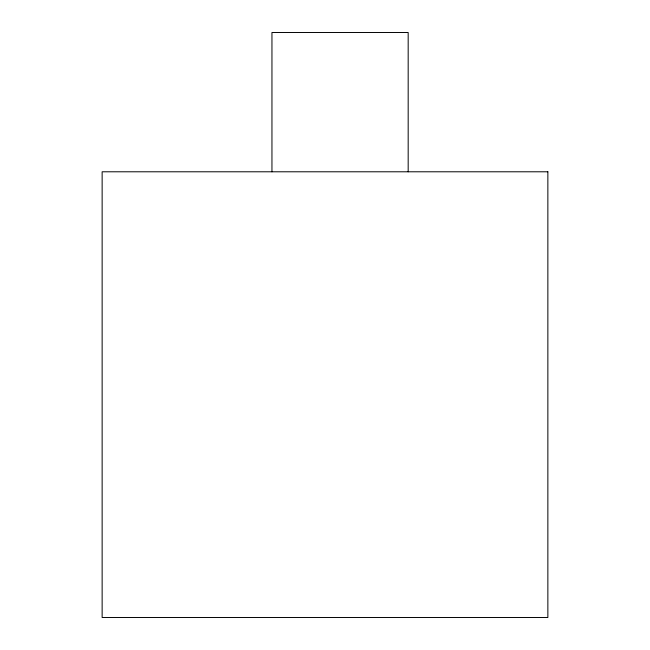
<?xml version="1.0" encoding="UTF-8"?>
<svg xmlns="http://www.w3.org/2000/svg" width="650" height="650" viewBox="0 0 650 650"><rect width="100%" height="100%" fill="white"/><g stroke="black" fill="none" stroke-linecap="round" stroke-linejoin="round"><path stroke-width="0.97" d="M408.176 171.787L408.176 32.5L271.952 32.5L271.952 171.787M547.861 171.787L102.139 171.787L102.139 617.5L547.861 617.5L547.861 171.787"/></g></svg>
